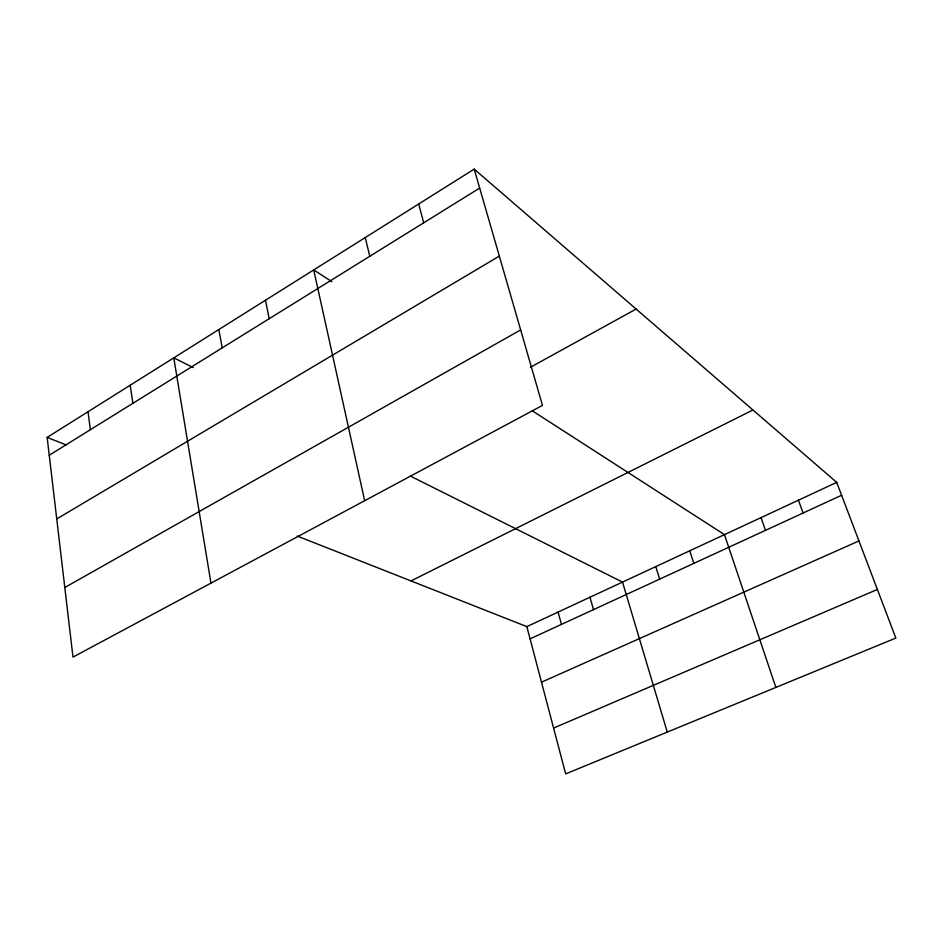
<?xml version="1.0" encoding="UTF-8"?>
<svg xmlns="http://www.w3.org/2000/svg" width="943" height="943" viewBox="0 0 943 943"><rect width="100%" height="100%" fill="white"/><g stroke="black" fill="none" stroke-linecap="round" stroke-linejoin="round"><path stroke-width="1.41" d="M474.199 169.115L542.461 405.396L72.988 657.094L47.15 437.411L474.199 169.115L836.712 482.38L895.85 638.057L565.67 773.885L526.854 626.624L297.293 536.072M49.248 455.233L479.669 188.07M56.733 518.945L499.33 256.119M64.796 587.513L520.654 329.909M530.496 367.24L636.124 309.045M411.007 580.923L752.95 409.993M526.854 626.624L836.712 482.38M530.084 638.859L841.604 495.264M541.494 682.178L858.955 540.928M553.588 728.067L877.391 589.458M47.15 437.411L66.281 444.955M193.268 367.581L173.783 357.857L210.961 583.116M410.358 476.074L622.521 582.09L667.267 732.086M331.877 281.627L313.736 269.934L364.658 500.721M532.206 410.735L724.46 534.634L775.865 687.412M798.426 500.203L803.106 513.016M761.025 517.613L765.48 530.355M689.746 550.795L693.812 563.395M655.774 566.613L659.664 579.132M589.964 597.249L593.512 609.626M558.079 612.09L561.462 624.396M418.704 203.983L423.69 222.819M365.247 237.565L369.786 256.284M265.478 300.251L269.191 318.722M218.847 329.531L222.206 347.884M130.193 385.239L132.869 403.333M88.005 411.737L90.387 429.702"/></g></svg>
